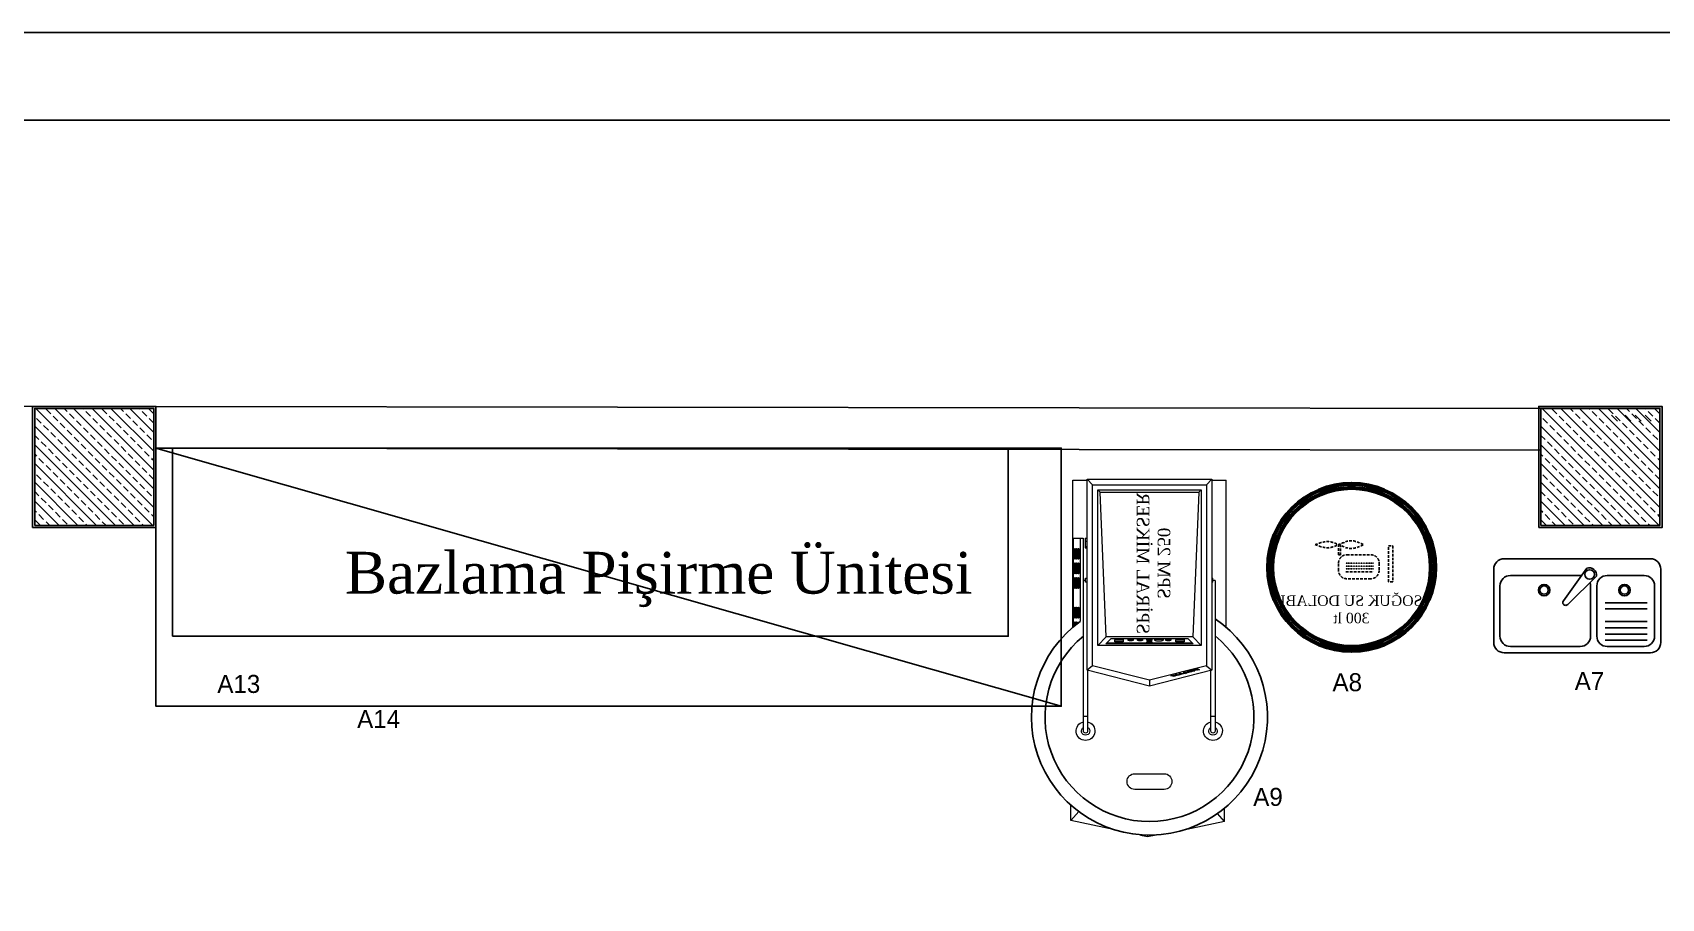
# Model space of a CAD drawing. Header units: millimetres. Extents: x 7703 to 14147, y -5820 to 95.
# Drawn here: x 11382 to 12162, y -3296 to -2882 of the extents above; entities that cross this region are included whole.
import ezdxf
from ezdxf.enums import TextEntityAlignment as Align

# ---------------------------------------------------------------- set-up
doc = ezdxf.new("R2010")
doc.units = ezdxf.units.MM
doc.linetypes.add('DASHED', pattern=[19.05, 12.7, -6.35])
doc.linetypes.add('DASHED2', pattern=[0.375, 0.25, -0.125])
for name, color, linetype, lineweight in [('kolon', 211, 'Continuous', 35), ('Layer5', 33, 'Continuous', 15), ('X-TAŞIYICI', 5, 'Continuous', 60)]:
    doc.layers.add(name, color=color, linetype=linetype, lineweight=lineweight)
for name, color, linetype in [('Kıtc-002 Çizgi', 7, 'Continuous'), ('Layer2', 4, 'Continuous'), ('tezgah', 1, 'Continuous')]:
    doc.layers.add(name, color=color, linetype=linetype)
doc.styles.get("Standard").update_dxf_attribs({"font": 'stylu.ttf', "height": 10})
doc.styles.add('TAKSİM', font='GOTHIC.TTF', dxfattribs={"height": 20})

# ---------------------------------------------------------------- blocks, each defined once
blk = doc.blocks.new('Entity4274')
at = {"layer": 'kolon', "color": 251, "linetype": 'Continuous', "lineweight": -3}
blk.add_lwpolyline([(98.3465, 10.0026), (98.375, 10.0311)], dxfattribs=at)
blk = doc.blocks.new('Entity4275')
at = {"layer": 'kolon', "color": 251, "linetype": 'Continuous', "lineweight": -3}
blk.add_lwpolyline([(98.3465, 10.0514), (98.375, 10.0799)], dxfattribs=at)
blk = doc.blocks.new('Entity4276')
at = {"layer": 'kolon', "color": 251, "linetype": 'Continuous', "lineweight": -3}
blk.add_lwpolyline([(98.3465, 10.1001), (98.375, 10.1286)], dxfattribs=at)
blk = doc.blocks.new('Entity4277')
at = {"layer": 'kolon', "color": 251, "linetype": 'Continuous', "lineweight": -3}
blk.add_lwpolyline([(98.3465, 10.1651), (98.375, 10.1936)], dxfattribs=at)
blk = doc.blocks.new('A$C4CD45FA4')
at = {"layer": 'Layer2', "linetype": 'Continuous', "lineweight": 20}
for p, q in [((68.5, 0), (0, 0)), ((0, -704.9), (0, 0)), ((68.5, 5), (68.5, -909.3)), ((666.5, 5), (68.5, 5)), ((95.3, -21.8), (68.5, 5)), ((639.7, -21.8), (666.5, 5)), ((666.5, -909.3), (666.5, 5)), ((735, 0), (666.5, 0)), ((735, -704.9), (735, 0)), ((95.3, -21.8), (95.3, -888.4)), ((639.7, -21.8), (95.3, -21.8)), ((120.3, -46.8), (120.3, -790.6)), ((131.1, -57.6), (120.3, -46.8)), ((614.7, -46.8), (120.3, -46.8)), ((131.1, -57.6), (160.5, -750.4)), ((603.9, -57.6), (131.1, -57.6)), ((574.5, -750.4), (603.9, -57.6)), ((603.9, -57.6), (614.7, -46.8)), ((614.7, -790.6), (614.7, -46.8)), ((639.7, -888.4), (639.7, -21.8)), ((675.5, -278.3), (666.5, -278.3)), ((675.5, -291.4), (666.5, -291.4)), ((675.5, -278.3), (675.5, -291.4)), ((675.5, -291.4), (675.5, -317.9)), ((684.4, -277.8), (684.4, -700.8)), ((699.1, -277.8), (684.4, -277.8)), ((699.1, -277.8), (699.1, -676.6)), ((731.1, -277.8), (699.1, -277.8)), ((731.1, -701.6), (731.1, -277.8)), ((675.5, -317.9), (666.5, -317.9)), ((675.5, -324.3), (666.5, -324.3)), ((675.5, -317.9), (675.5, -324.3)), ((706.2, -328.7), (706.1, -329.5)), ((706.1, -329.5), (706.1, -330.5)), ((706.1, -330.5), (706.1, -331.4)), ((706.1, -331.4), (706.1, -373.5)), ((706.1, -373.5), (706.1, -374.4)), ((706.1, -374.4), (706.1, -375.4)), ((706.1, -375.4), (706.2, -376.2)), ((706.3, -327.9), (706.2, -328.7)), ((706.2, -376.2), (706.3, -377)), ((706.5, -327.3), (706.3, -327.9)), ((706.3, -377), (706.5, -377.6)), ((706.7, -326.8), (706.5, -327.3)), ((706.5, -377.6), (706.7, -378.1)), ((706.9, -326.5), (706.7, -326.8)), ((706.7, -378.1), (706.9, -378.4)), ((707.1, -326.4), (706.9, -326.5)), ((706.9, -378.4), (707.1, -378.5)), ((708.9, -326.4), (707.1, -326.4)), ((707.1, -378.5), (708.9, -378.5)), ((708.9, -378.5), (708.9, -326.4)), ((714.3, -328.7), (714.2, -329.5)), ((714.2, -329.5), (714.2, -330.5)), ((714.2, -330.5), (714.2, -331.4)), ((714.2, -331.4), (714.2, -373.5)), ((714.2, -373.5), (714.2, -374.4)), ((714.2, -374.4), (714.2, -375.4)), ((714.2, -375.4), (714.3, -376.2)), ((714.5, -327.9), (714.3, -328.7)), ((714.3, -376.2), (714.5, -377)), ((714.6, -327.3), (714.5, -327.9)), ((714.5, -377), (714.6, -377.6)), ((714.8, -326.8), (714.6, -327.3)), ((714.6, -377.6), (714.8, -378.1)), ((715, -326.5), (714.8, -326.8)), ((714.8, -378.1), (715, -378.4)), ((715.2, -326.4), (715, -326.5)), ((715, -378.4), (715.2, -378.5)), ((717, -326.4), (715.2, -326.4)), ((715.2, -378.5), (717, -378.5)), ((717, -378.5), (717, -326.4)), ((722.4, -329.5), (722.3, -330.5)), ((722.3, -330.5), (722.3, -331.4)), ((722.3, -331.4), (722.3, -373.5)), ((722.3, -373.5), (722.3, -374.4)), ((722.3, -374.4), (722.4, -375.4)), ((722.6, -327.9), (722.4, -328.7)), ((722.4, -328.7), (722.4, -329.5)), ((722.4, -375.4), (722.4, -376.2)), ((722.4, -376.2), (722.6, -377)), ((722.7, -327.3), (722.6, -327.9)), ((722.6, -377), (722.7, -377.6)), ((722.9, -326.8), (722.7, -327.3)), ((722.7, -377.6), (722.9, -378.1)), ((723.1, -326.5), (722.9, -326.8)), ((722.9, -378.1), (723.1, -378.4)), ((723.3, -326.4), (723.1, -326.5)), ((723.1, -378.4), (723.3, -378.5)), ((725.1, -326.4), (723.3, -326.4)), ((723.3, -378.5), (725.1, -378.5)), ((725.1, -378.5), (725.1, -326.4)), ((706.2, -398.7), (706.1, -399.5)), ((706.1, -399.5), (706.1, -400.5)), ((706.1, -400.5), (706.1, -401.4)), ((706.1, -401.4), (706.1, -443.5)), ((706.1, -443.5), (706.1, -444.4)), ((706.1, -444.4), (706.1, -445.4)), ((706.1, -445.4), (706.2, -446.2)), ((706.3, -397.9), (706.2, -398.7)), ((706.2, -446.2), (706.3, -447)), ((706.5, -397.3), (706.3, -397.9)), ((706.3, -447), (706.5, -447.6)), ((706.5, -467.3), (706.3, -467.9)), ((706.7, -396.8), (706.5, -397.3)), ((706.5, -447.6), (706.7, -448.1)), ((706.7, -466.8), (706.5, -467.3)), ((706.9, -396.5), (706.7, -396.8)), ((706.7, -448.1), (706.9, -448.4)), ((706.9, -466.5), (706.7, -466.8)), ((707.1, -396.4), (706.9, -396.5)), ((706.9, -448.4), (707.1, -448.5)), ((707.1, -466.4), (706.9, -466.5)), ((708.9, -396.4), (707.1, -396.4)), ((707.1, -448.5), (708.9, -448.5)), ((708.9, -466.4), (707.1, -466.4)), ((708.9, -448.5), (708.9, -396.4)), ((708.9, -518.5), (708.9, -466.4)), ((714.3, -398.7), (714.2, -399.5)), ((714.2, -399.5), (714.2, -400.5)), ((714.2, -400.5), (714.2, -401.4)), ((714.2, -401.4), (714.2, -443.5)), ((714.2, -443.5), (714.2, -444.4)), ((714.2, -444.4), (714.2, -445.4)), ((714.2, -445.4), (714.3, -446.2)), ((714.5, -397.9), (714.3, -398.7)), ((714.3, -446.2), (714.5, -447)), ((714.6, -397.3), (714.5, -397.9)), ((714.5, -447), (714.6, -447.6)), ((714.6, -467.3), (714.5, -467.9)), ((714.8, -396.8), (714.6, -397.3)), ((714.6, -447.6), (714.8, -448.1)), ((714.8, -466.8), (714.6, -467.3)), ((715, -396.5), (714.8, -396.8)), ((714.8, -448.1), (715, -448.4)), ((715, -466.5), (714.8, -466.8)), ((715.2, -396.4), (715, -396.5)), ((715, -448.4), (715.2, -448.5)), ((715.2, -466.4), (715, -466.5)), ((717, -396.4), (715.2, -396.4)), ((715.2, -448.5), (717, -448.5)), ((717, -466.4), (715.2, -466.4)), ((717, -448.5), (717, -396.4)), ((717, -518.5), (717, -466.4)), ((722.4, -399.5), (722.3, -400.5)), ((722.3, -400.5), (722.3, -401.4)), ((722.3, -401.4), (722.3, -443.5)), ((722.3, -443.5), (722.3, -444.4)), ((722.3, -444.4), (722.4, -445.4)), ((722.6, -397.9), (722.4, -398.7)), ((722.4, -398.7), (722.4, -399.5)), ((722.4, -445.4), (722.4, -446.2)), ((722.4, -446.2), (722.6, -447)), ((722.7, -397.3), (722.6, -397.9)), ((722.6, -447), (722.7, -447.6)), ((722.7, -467.3), (722.6, -467.9)), ((722.9, -396.8), (722.7, -397.3)), ((722.7, -447.6), (722.9, -448.1)), ((722.9, -466.8), (722.7, -467.3)), ((723.1, -396.5), (722.9, -396.8)), ((722.9, -448.1), (723.1, -448.4)), ((723.1, -466.5), (722.9, -466.8)), ((723.3, -396.4), (723.1, -396.5)), ((723.1, -448.4), (723.3, -448.5)), ((723.3, -466.4), (723.1, -466.5)), ((725.1, -396.4), (723.3, -396.4)), ((723.3, -448.5), (725.1, -448.5)), ((725.1, -466.4), (723.3, -466.4)), ((725.1, -448.5), (725.1, -396.4)), ((725.1, -518.5), (725.1, -466.4)), ((53.5, -480.8), (53.5, -1130.8)), ((53.5, -480.8), (63.5, -480.8)), ((68.5, -468.8), (63.5, -468.8)), ((63.5, -487.4), (63.5, -468.8)), ((63.5, -487.4), (64.6, -487.5)), ((64.6, -487.5), (66.8, -488.2)), ((66.8, -488.2), (68.3, -489)), ((68.3, -489), (68.5, -489.1)), ((673.5, -468.8), (666.5, -468.8)), ((666.5, -490.4), (667.3, -489.9)), ((667.3, -489.9), (668.7, -488.9)), ((668.7, -488.9), (670.4, -488.1)), ((670.4, -488.1), (672.4, -487.5)), ((672.4, -487.5), (673.5, -487.4)), ((673.5, -487.4), (673.5, -468.8)), ((673.5, -480.8), (683.5, -480.8)), ((683.5, -1130.8), (683.5, -480.8)), ((706.2, -468.7), (706.1, -469.5)), ((706.1, -469.5), (706.1, -470.5)), ((706.1, -470.5), (706.1, -471.4)), ((706.1, -471.4), (706.1, -513.5)), ((706.1, -513.5), (706.1, -514.4)), ((706.1, -514.4), (706.1, -515.4)), ((706.1, -515.4), (706.2, -516.2)), ((706.3, -467.9), (706.2, -468.7)), ((706.2, -516.2), (706.3, -517)), ((706.3, -517), (706.5, -517.6)), ((706.5, -517.6), (706.7, -518.1)), ((706.7, -518.1), (706.9, -518.4)), ((706.9, -518.4), (707.1, -518.5)), ((707.1, -518.5), (708.9, -518.5)), ((714.3, -468.7), (714.2, -469.5)), ((714.2, -469.5), (714.2, -470.5)), ((714.2, -470.5), (714.2, -471.4)), ((714.2, -471.4), (714.2, -513.5)), ((714.2, -513.5), (714.2, -514.4)), ((714.2, -514.4), (714.2, -515.4)), ((714.2, -515.4), (714.3, -516.2)), ((714.5, -467.9), (714.3, -468.7)), ((714.3, -516.2), (714.5, -517)), ((714.5, -517), (714.6, -517.6)), ((714.6, -517.6), (714.8, -518.1)), ((714.8, -518.1), (715, -518.4)), ((715, -518.4), (715.2, -518.5)), ((715.2, -518.5), (717, -518.5)), ((722.4, -469.5), (722.3, -470.5)), ((722.3, -470.5), (722.3, -471.4)), ((722.3, -471.4), (722.3, -513.5)), ((722.3, -513.5), (722.3, -514.4)), ((722.3, -514.4), (722.4, -515.4)), ((722.6, -467.9), (722.4, -468.7)), ((722.4, -468.7), (722.4, -469.5)), ((722.4, -515.4), (722.4, -516.2)), ((722.4, -516.2), (722.6, -517)), ((722.6, -517), (722.7, -517.6)), ((722.7, -517.6), (722.9, -518.1)), ((722.9, -518.1), (723.1, -518.4)), ((723.1, -518.4), (723.3, -518.5)), ((723.3, -518.5), (725.1, -518.5)), ((706.2, -610.4), (706.1, -611.2)), ((706.1, -611.2), (706.1, -612.2)), ((706.1, -612.2), (706.1, -613.1)), ((706.1, -613.1), (706.1, -655.2)), ((706.3, -609.6), (706.2, -610.4)), ((706.5, -609), (706.3, -609.6)), ((706.7, -608.5), (706.5, -609)), ((706.9, -608.2), (706.7, -608.5)), ((707.1, -608.1), (706.9, -608.2)), ((708.9, -608.1), (707.1, -608.1)), ((708.9, -660.2), (708.9, -608.1)), ((714.3, -610.4), (714.2, -611.2)), ((714.2, -611.2), (714.2, -612.2)), ((714.2, -612.2), (714.2, -613.1)), ((714.2, -613.1), (714.2, -655.2)), ((714.5, -609.6), (714.3, -610.4)), ((714.6, -609), (714.5, -609.6)), ((714.8, -608.5), (714.6, -609)), ((715, -608.2), (714.8, -608.5)), ((715.2, -608.1), (715, -608.2)), ((717, -608.1), (715.2, -608.1)), ((717, -660.2), (717, -608.1)), ((722.4, -611.2), (722.3, -612.2)), ((722.3, -612.2), (722.3, -613.1)), ((722.3, -613.1), (722.3, -655.2)), ((722.6, -609.6), (722.4, -610.4)), ((722.4, -610.4), (722.4, -611.2)), ((722.7, -609), (722.6, -609.6)), ((722.9, -608.5), (722.7, -609)), ((723.1, -608.2), (722.9, -608.5)), ((723.3, -608.1), (723.1, -608.2)), ((725.1, -608.1), (723.3, -608.1)), ((725.1, -660.2), (725.1, -608.1)), ((706.1, -655.2), (706.1, -656.1)), ((706.1, -656.1), (706.1, -657.1)), ((706.1, -657.1), (706.2, -657.9)), ((706.2, -657.9), (706.3, -658.7)), ((706.3, -658.7), (706.5, -659.3)), ((706.5, -659.3), (706.7, -659.8)), ((706.7, -659.8), (706.9, -660.1)), ((706.9, -660.1), (707.1, -660.2)), ((707.1, -660.2), (708.9, -660.2)), ((714.2, -682.2), (714.1, -687.9)), ((714.2, -655.2), (714.2, -656.1)), ((714.2, -656.1), (714.2, -657.1)), ((714.2, -657.1), (714.3, -657.9)), ((714.3, -680.4), (714.2, -681.2)), ((714.2, -681.2), (714.2, -682.2)), ((714.2, -683.1), (714.2, -687.9)), ((714.3, -657.9), (714.5, -658.7)), ((714.5, -679.6), (714.3, -680.4)), ((714.5, -658.7), (714.6, -659.3)), ((714.6, -679), (714.5, -679.6)), ((714.6, -659.3), (714.8, -659.8)), ((714.8, -678.5), (714.6, -679)), ((714.8, -659.8), (715, -660.1)), ((715, -678.2), (714.8, -678.5)), ((715, -660.1), (715.2, -660.2)), ((715.2, -678.1), (715, -678.2)), ((715.2, -660.2), (717, -660.2)), ((717, -678.1), (715.2, -678.1)), ((717, -690.2), (717, -678.1)), ((722.3, -655.2), (722.3, -656.1)), ((722.3, -656.1), (722.4, -657.1)), ((722.4, -681.2), (722.3, -682.2)), ((722.3, -682.2), (722.3, -683.1)), ((722.3, -683.1), (722.3, -694.4)), ((722.4, -657.1), (722.4, -657.9)), ((722.4, -657.9), (722.6, -658.7)), ((722.6, -679.6), (722.4, -680.4)), ((722.4, -680.4), (722.4, -681.2)), ((722.6, -658.7), (722.7, -659.3)), ((722.7, -679), (722.6, -679.6)), ((722.7, -659.3), (722.9, -659.8)), ((722.9, -678.5), (722.7, -679)), ((722.9, -659.8), (723.1, -660.1)), ((723.1, -678.2), (722.9, -678.5)), ((723.1, -660.1), (723.3, -660.2)), ((723.3, -678.1), (723.1, -678.2)), ((723.3, -660.2), (725.1, -660.2)), ((725.1, -678.1), (723.3, -678.1)), ((725.1, -696.7), (725.1, -678.1)), ((160.5, -750.4), (120.3, -790.6)), ((183.7, -758.1), (159.1, -782.8)), ((160.5, -750.4), (574.5, -750.4)), ((551.3, -758.1), (183.7, -758.1)), ((241.6, -761.1), (201.6, -761.1)), ((201.6, -761.1), (201.6, -764)), ((241.6, -764), (201.6, -764)), ((201.6, -764), (201.6, -774.3)), ((201.6, -774.3), (241.6, -774.3)), ((241.6, -761.1), (241.6, -764)), ((241.6, -774.3), (241.6, -764)), ((265.7, -762.2), (265.5, -762.7)), ((265.5, -762.7), (265.5, -765.6)), ((265.7, -765.1), (265.5, -765.6)), ((265.5, -765.6), (265.7, -766.2)), ((266.2, -761.7), (265.7, -762.2)), ((266.2, -764.6), (265.7, -765.1)), ((265.7, -766.2), (266.2, -766.7)), ((267.1, -761.2), (266.2, -761.7)), ((267.1, -764.1), (266.2, -764.6)), ((266.2, -766.7), (267.1, -767.2)), ((268.3, -760.7), (267.1, -761.2)), ((268.3, -763.6), (267.1, -764.1)), ((267.1, -767.2), (268.3, -767.6)), ((269.8, -760.4), (268.3, -760.7)), ((269.8, -763.3), (268.3, -763.6)), ((268.3, -767.6), (269.8, -768)), ((271.5, -760), (269.8, -760.4)), ((271.5, -762.9), (269.8, -763.3)), ((269.8, -768), (271.5, -768.3)), ((273.4, -759.8), (271.5, -760)), ((273.4, -762.7), (271.5, -762.9)), ((271.5, -768.3), (273.4, -768.6)), ((275.4, -759.7), (273.4, -759.8)), ((275.4, -762.6), (273.4, -762.7)), ((273.4, -768.6), (275.4, -768.7)), ((277.5, -759.6), (275.4, -759.7)), ((277.5, -762.5), (275.4, -762.6)), ((275.4, -768.7), (277.5, -768.7)), ((279.6, -759.7), (277.5, -759.6)), ((279.6, -762.6), (277.5, -762.5)), ((277.5, -768.7), (279.6, -768.7)), ((281.6, -759.8), (279.6, -759.7)), ((281.6, -762.7), (279.6, -762.6)), ((279.6, -768.7), (281.6, -768.6)), ((283.5, -760), (281.6, -759.8)), ((283.5, -762.9), (281.6, -762.7)), ((281.6, -768.6), (283.5, -768.3)), ((285.2, -760.4), (283.5, -760)), ((285.2, -763.3), (283.5, -762.9)), ((283.5, -768.3), (285.2, -768)), ((286.7, -760.7), (285.2, -760.4)), ((286.7, -763.6), (285.2, -763.3)), ((285.2, -768), (286.7, -767.6)), ((287.9, -761.2), (286.7, -760.7)), ((287.9, -764.1), (286.7, -763.6)), ((286.7, -767.6), (287.9, -767.2)), ((288.8, -761.7), (287.9, -761.2)), ((288.8, -764.6), (287.9, -764.1)), ((287.9, -767.2), (288.8, -766.7)), ((289.3, -762.2), (288.8, -761.7)), ((289.3, -765.1), (288.8, -764.6)), ((288.8, -766.7), (289.3, -766.2)), ((289.5, -762.7), (289.3, -762.2)), ((289.5, -765.6), (289.3, -765.1)), ((289.3, -766.2), (289.5, -765.6)), ((289.5, -765.6), (289.5, -762.7)), ((302.8, -761.9), (302.5, -762.6)), ((302.5, -762.6), (302.5, -762.7)), ((302.5, -762.7), (302.5, -765.6)), ((302.8, -764.8), (302.5, -765.5)), ((302.5, -765.5), (302.6, -766.2)), ((302.6, -766.2), (303, -766.8)), ((303.4, -761.2), (302.8, -761.9)), ((303.4, -764.1), (302.8, -764.8)), ((303, -766.8), (303.8, -767.5)), ((304.4, -760.6), (303.4, -761.2)), ((304.4, -763.5), (303.4, -764.1)), ((303.8, -767.5), (305, -768.1)), ((305.6, -760), (304.4, -760.6)), ((305.6, -762.9), (304.4, -763.5)), ((305, -768.1), (306.4, -768.7)), ((307.2, -759.4), (305.6, -760)), ((307.2, -762.3), (305.6, -762.9)), ((306.4, -768.7), (308.1, -769.2)), ((309.1, -758.9), (307.2, -759.4)), ((309.1, -761.8), (307.2, -762.3)), ((308.1, -769.2), (310.1, -769.7)), ((311.2, -758.5), (309.1, -758.9)), ((311.2, -761.4), (309.1, -761.8)), ((310.1, -769.7), (312.3, -770.1)), ((313.3, -758.1), (311.2, -758.5)), ((313.5, -761), (311.2, -761.4)), ((312.3, -770.1), (314.7, -770.4)), ((315.9, -760.7), (313.5, -761)), ((314.7, -770.4), (317.2, -770.6)), ((318.5, -760.6), (315.9, -760.7)), ((317.2, -770.6), (319.8, -770.8)), ((321.2, -760.5), (318.5, -760.6)), ((319.8, -770.8), (322.5, -770.8)), ((323.8, -760.5), (321.2, -760.5)), ((322.5, -770.8), (325.2, -770.8)), ((326.5, -760.6), (323.8, -760.5)), ((325.2, -770.8), (327.8, -770.6)), ((329.1, -760.7), (326.5, -760.6)), ((327.8, -770.6), (330.3, -770.4)), ((331.5, -761), (329.1, -760.7)), ((330.3, -770.4), (332.7, -770.1)), ((333.8, -761.4), (331.5, -761)), ((333.8, -758.5), (331.7, -758.1)), ((332.7, -770.1), (334.9, -769.7)), ((335.9, -758.9), (333.8, -758.5)), ((335.9, -761.8), (333.8, -761.4)), ((334.9, -769.7), (336.9, -769.2)), ((337.8, -759.4), (335.9, -758.9)), ((337.8, -762.3), (335.9, -761.8)), ((336.9, -769.2), (338.6, -768.7)), ((339.4, -760), (337.8, -759.4)), ((339.4, -762.9), (337.8, -762.3)), ((338.6, -768.7), (340, -768.1)), ((340.6, -760.6), (339.4, -760)), ((340.6, -763.5), (339.4, -762.9)), ((340, -768.1), (341.2, -767.5)), ((341.6, -761.2), (340.6, -760.6)), ((341.6, -764.1), (340.6, -763.5)), ((341.2, -767.5), (342, -766.8)), ((342.2, -761.9), (341.6, -761.2)), ((342.2, -764.8), (341.6, -764.1)), ((342, -766.8), (342.4, -766.2)), ((342.5, -762.6), (342.2, -761.9)), ((342.5, -765.5), (342.2, -764.8)), ((342.4, -766.2), (342.5, -765.5)), ((342.5, -762.7), (342.5, -762.6)), ((342.5, -765.6), (342.5, -762.7)), ((355.7, -762.2), (355.5, -762.7)), ((355.5, -762.7), (355.5, -765.6)), ((355.7, -765.1), (355.5, -765.6)), ((355.5, -765.6), (355.7, -766.2)), ((355.7, -773.5), (355.5, -774)), ((355.5, -774), (355.5, -776.9)), ((355.7, -776.4), (355.5, -776.9)), ((355.5, -776.9), (355.7, -777.5)), ((356.2, -761.7), (355.7, -762.2)), ((356.2, -764.6), (355.7, -765.1)), ((355.7, -766.2), (356.2, -766.7)), ((356.2, -773), (355.7, -773.5)), ((356.2, -775.9), (355.7, -776.4)), ((355.7, -777.5), (356.2, -778)), ((357.1, -761.2), (356.2, -761.7)), ((357.1, -764.1), (356.2, -764.6)), ((356.2, -766.7), (357.1, -767.2)), ((357.1, -772.5), (356.2, -773)), ((357.1, -775.4), (356.2, -775.9)), ((356.2, -778), (357.1, -778.5)), ((358.3, -760.7), (357.1, -761.2)), ((358.3, -763.6), (357.1, -764.1)), ((357.1, -767.2), (358.3, -767.6)), ((358.3, -772.1), (357.1, -772.5)), ((358.3, -774.9), (357.1, -775.4)), ((357.1, -778.5), (358.3, -778.9)), ((359.8, -760.4), (358.3, -760.7)), ((359.8, -763.3), (358.3, -763.6)), ((358.3, -767.6), (359.8, -768)), ((359.8, -771.7), (358.3, -772.1)), ((359.8, -774.6), (358.3, -774.9)), ((358.3, -778.9), (359.8, -779.3)), ((361.5, -760), (359.8, -760.4)), ((361.5, -762.9), (359.8, -763.3)), ((359.8, -768), (361.5, -768.3)), ((361.5, -771.4), (359.8, -771.7)), ((361.5, -774.3), (359.8, -774.6)), ((359.8, -779.3), (361.5, -779.6)), ((363.4, -759.8), (361.5, -760)), ((363.4, -762.7), (361.5, -762.9)), ((361.5, -768.3), (363.4, -768.6)), ((363.4, -771.1), (361.5, -771.4)), ((363.4, -774), (361.5, -774.3)), ((361.5, -779.6), (363.4, -779.9)), ((365.4, -759.7), (363.4, -759.8)), ((365.4, -762.6), (363.4, -762.7)), ((363.4, -768.6), (365.4, -768.7)), ((365.4, -771), (363.4, -771.1)), ((365.4, -773.9), (363.4, -774)), ((367.5, -759.6), (365.4, -759.7)), ((367.5, -762.5), (365.4, -762.6)), ((365.4, -768.7), (367.5, -768.7)), ((367.5, -770.9), (365.4, -771)), ((367.5, -773.8), (365.4, -773.9)), ((369.6, -759.7), (367.5, -759.6)), ((369.6, -762.6), (367.5, -762.5)), ((367.5, -768.7), (369.6, -768.7)), ((369.6, -771), (367.5, -770.9)), ((369.6, -773.9), (367.5, -773.8)), ((371.6, -759.8), (369.6, -759.7)), ((371.6, -762.7), (369.6, -762.6)), ((369.6, -768.7), (371.6, -768.6)), ((371.6, -771.1), (369.6, -771)), ((371.6, -774), (369.6, -773.9)), ((373.5, -760), (371.6, -759.8)), ((373.5, -762.9), (371.6, -762.7)), ((371.6, -768.6), (373.5, -768.3)), ((373.5, -771.4), (371.6, -771.1)), ((373.5, -774.3), (371.6, -774)), ((371.6, -779.9), (373.5, -779.6)), ((375.2, -760.4), (373.5, -760)), ((375.2, -763.3), (373.5, -762.9)), ((373.5, -768.3), (375.2, -768)), ((375.2, -771.7), (373.5, -771.4)), ((375.2, -774.6), (373.5, -774.3)), ((373.5, -779.6), (375.2, -779.3)), ((376.7, -760.7), (375.2, -760.4)), ((376.7, -763.6), (375.2, -763.3)), ((375.2, -768), (376.7, -767.6)), ((376.7, -772.1), (375.2, -771.7)), ((376.7, -774.9), (375.2, -774.6)), ((375.2, -779.3), (376.7, -778.9)), ((377.9, -761.2), (376.7, -760.7)), ((377.9, -764.1), (376.7, -763.6)), ((376.7, -767.6), (377.9, -767.2)), ((377.9, -772.5), (376.7, -772.1)), ((377.9, -775.4), (376.7, -774.9)), ((376.7, -778.9), (377.9, -778.5)), ((378.8, -761.7), (377.9, -761.2)), ((378.8, -764.6), (377.9, -764.1)), ((377.9, -767.2), (378.8, -766.7)), ((378.8, -773), (377.9, -772.5)), ((378.8, -775.9), (377.9, -775.4)), ((377.9, -778.5), (378.8, -778)), ((379.3, -762.2), (378.8, -761.7)), ((379.3, -765.1), (378.8, -764.6)), ((378.8, -766.7), (379.3, -766.2)), ((379.3, -773.5), (378.8, -773)), ((379.3, -776.4), (378.8, -775.9)), ((378.8, -778), (379.3, -777.5)), ((379.5, -762.7), (379.3, -762.2)), ((379.5, -765.6), (379.3, -765.1)), ((379.3, -766.2), (379.5, -765.6)), ((379.5, -774), (379.3, -773.5)), ((379.5, -776.9), (379.3, -776.4)), ((379.3, -777.5), (379.5, -776.9)), ((379.5, -765.6), (379.5, -762.7)), ((379.5, -776.9), (379.5, -774)), ((400.7, -762.2), (400.5, -762.7)), ((400.5, -762.7), (400.5, -765.6)), ((400.7, -765.1), (400.5, -765.6)), ((400.5, -765.6), (400.7, -766.2)), ((401.2, -761.7), (400.7, -762.2)), ((401.2, -764.6), (400.7, -765.1)), ((400.7, -766.2), (401.2, -766.7)), ((402.1, -761.2), (401.2, -761.7)), ((402.1, -764.1), (401.2, -764.6)), ((401.2, -766.7), (402.1, -767.2)), ((403.3, -760.7), (402.1, -761.2)), ((403.3, -763.6), (402.1, -764.1)), ((402.1, -767.2), (403.3, -767.6)), ((404.8, -760.4), (403.3, -760.7)), ((404.8, -763.3), (403.3, -763.6)), ((403.3, -767.6), (404.8, -768)), ((406.5, -760), (404.8, -760.4)), ((406.5, -762.9), (404.8, -763.3)), ((404.8, -768), (406.5, -768.3)), ((408.4, -759.8), (406.5, -760)), ((408.4, -762.7), (406.5, -762.9)), ((406.5, -768.3), (408.4, -768.6)), ((410.4, -759.7), (408.4, -759.8)), ((410.4, -762.6), (408.4, -762.7)), ((408.4, -768.6), (410.4, -768.7)), ((412.5, -759.6), (410.4, -759.7)), ((412.5, -762.5), (410.4, -762.6)), ((410.4, -768.7), (412.5, -768.7)), ((414.6, -759.7), (412.5, -759.6)), ((414.6, -762.6), (412.5, -762.5)), ((412.5, -768.7), (414.6, -768.7)), ((416.6, -759.8), (414.6, -759.7)), ((416.6, -762.7), (414.6, -762.6)), ((414.6, -768.7), (416.6, -768.6)), ((418.5, -760), (416.6, -759.8)), ((418.5, -762.9), (416.6, -762.7)), ((416.6, -768.6), (418.5, -768.3)), ((420.2, -760.4), (418.5, -760)), ((420.2, -763.3), (418.5, -762.9)), ((418.5, -768.3), (420.2, -768)), ((421.7, -760.7), (420.2, -760.4)), ((421.7, -763.6), (420.2, -763.3)), ((420.2, -768), (421.7, -767.6)), ((422.9, -761.2), (421.7, -760.7)), ((422.9, -764.1), (421.7, -763.6)), ((421.7, -767.6), (422.9, -767.2)), ((423.8, -761.7), (422.9, -761.2)), ((423.8, -764.6), (422.9, -764.1)), ((422.9, -767.2), (423.8, -766.7)), ((424.3, -762.2), (423.8, -761.7)), ((424.3, -765.1), (423.8, -764.6)), ((423.8, -766.7), (424.3, -766.2)), ((424.5, -762.7), (424.3, -762.2)), ((424.5, -765.6), (424.3, -765.1)), ((424.3, -766.2), (424.5, -765.6)), ((424.5, -765.6), (424.5, -762.7)), ((445.7, -762.2), (445.5, -762.7)), ((445.5, -762.7), (445.5, -765.6)), ((445.7, -765.1), (445.5, -765.6)), ((445.5, -765.6), (445.7, -766.2)), ((446.2, -761.7), (445.7, -762.2)), ((446.2, -764.6), (445.7, -765.1)), ((445.7, -766.2), (446.2, -766.7)), ((447.1, -761.2), (446.2, -761.7)), ((447.1, -764.1), (446.2, -764.6)), ((446.2, -766.7), (447.1, -767.2)), ((448.3, -760.7), (447.1, -761.2)), ((448.3, -763.6), (447.1, -764.1)), ((447.1, -767.2), (448.3, -767.6)), ((449.8, -760.4), (448.3, -760.7)), ((449.8, -763.3), (448.3, -763.6)), ((448.3, -767.6), (449.8, -768)), ((451.5, -760), (449.8, -760.4)), ((451.5, -762.9), (449.8, -763.3)), ((449.8, -768), (451.5, -768.3)), ((453.4, -759.8), (451.5, -760)), ((453.4, -762.7), (451.5, -762.9)), ((451.5, -768.3), (453.4, -768.6)), ((455.4, -759.7), (453.4, -759.8)), ((455.4, -762.6), (453.4, -762.7)), ((453.4, -768.6), (455.4, -768.7)), ((457.5, -759.6), (455.4, -759.7)), ((457.5, -762.5), (455.4, -762.6)), ((455.4, -768.7), (457.5, -768.7)), ((459.6, -759.7), (457.5, -759.6)), ((459.6, -762.6), (457.5, -762.5)), ((457.5, -768.7), (459.6, -768.7)), ((461.6, -759.8), (459.6, -759.7)), ((461.6, -762.7), (459.6, -762.6)), ((459.6, -768.7), (461.6, -768.6)), ((463.5, -760), (461.6, -759.8)), ((463.5, -762.9), (461.6, -762.7)), ((461.6, -768.6), (463.5, -768.3)), ((465.2, -760.4), (463.5, -760)), ((465.2, -763.3), (463.5, -762.9)), ((463.5, -768.3), (465.2, -768)), ((466.7, -760.7), (465.2, -760.4)), ((466.7, -763.6), (465.2, -763.3)), ((465.2, -768), (466.7, -767.6)), ((467.9, -761.2), (466.7, -760.7)), ((467.9, -764.1), (466.7, -763.6)), ((466.7, -767.6), (467.9, -767.2)), ((468.8, -761.7), (467.9, -761.2)), ((468.8, -764.6), (467.9, -764.1)), ((467.9, -767.2), (468.8, -766.7)), ((469.3, -762.2), (468.8, -761.7)), ((469.3, -765.1), (468.8, -764.6)), ((468.8, -766.7), (469.3, -766.2)), ((469.5, -762.7), (469.3, -762.2)), ((469.5, -765.6), (469.3, -765.1)), ((469.3, -766.2), (469.5, -765.6)), ((469.5, -765.6), (469.5, -762.7)), ((533.4, -761.1), (493.4, -761.1)), ((493.4, -761.1), (493.4, -764)), ((493.4, -764), (493.4, -774.3)), ((533.4, -764), (493.4, -764)), ((493.4, -774.3), (533.4, -774.3)), ((533.4, -761.1), (533.4, -764)), ((533.4, -774.3), (533.4, -764)), ((576, -782.8), (551.3, -758.1)), ((574.5, -750.4), (614.7, -790.6)), ((120.3, -790.6), (614.7, -790.6)), ((159.1, -782.8), (576, -782.8)), ((162, -779.9), (363.9, -779.9)), ((363.4, -779.9), (365.4, -780)), ((365.4, -780), (367.5, -780.1)), ((367.5, -780.1), (369.6, -780)), ((369.6, -780), (371.6, -779.9)), ((371.1, -779.9), (573.1, -779.9)), ((95.3, -888.4), (68.5, -909.3)), ((68.5, -909.3), (367.5, -985.2)), ((73.5, -1130.8), (73.5, -910.6)), ((95.3, -888.4), (367.5, -957.5)), ((138.3, -903.4), (127.7, -907.8)), ((127.7, -907.8), (135.7, -909.9)), ((135.1, -904.7), (136.9, -905.2)), ((136.9, -905.2), (135.7, -909.9)), ((135.7, -909.9), (140, -908.1)), ((136.9, -905.2), (140.1, -903.9)), ((158, -908.4), (138.3, -903.4)), ((141, -904.1), (140, -908.1)), ((140, -908.1), (150, -910.6)), ((142.8, -904.6), (142.2, -907.2)), ((142.2, -907.2), (144, -906.4)), ((152.2, -909.7), (142.2, -907.2)), ((144.4, -905), (144, -906.4)), ((144, -906.4), (155.7, -909.4)), ((150.4, -909.3), (150, -910.6)), ((150, -910.6), (152.2, -909.7)), ((162.6, -909.6), (152.1, -914)), ((152.1, -914), (160, -916.1)), ((156.1, -907.9), (155.7, -909.4)), ((155.7, -909.4), (158, -908.4)), ((159.4, -910.9), (161.2, -911.4)), ((161.2, -911.4), (160, -916.1)), ((160, -916.1), (170.6, -911.6)), ((161.2, -911.4), (164.4, -910.1)), ((170.6, -911.6), (162.6, -909.6)), ((166.9, -908.2), (164.7, -909.1)), ((164.7, -909.1), (170.2, -910.5)), ((176.2, -913.1), (165.6, -917.5)), ((165.6, -917.5), (172.2, -919.2)), ((172.4, -909.6), (166.9, -908.2)), ((170.6, -909.1), (170.2, -910.5)), ((170.2, -910.5), (172.4, -909.6)), ((173.4, -914.5), (172.2, -919.2)), ((172.2, -919.2), (180.2, -915.8)), ((173, -914.4), (173.4, -914.5)), ((173.4, -914.5), (176.5, -913.2)), ((186.7, -915.7), (176.2, -913.1)), ((180.2, -915.8), (177.2, -920.4)), ((177.2, -920.4), (183.1, -921.9)), ((180, -916.2), (184.3, -917.3)), ((180.6, -914.2), (180.2, -915.8)), ((184.3, -917.3), (183.1, -921.9)), ((183.1, -921.9), (196.2, -919.9)), ((185.3, -915.4), (184.3, -919.5)), ((184.3, -919.5), (186.7, -915.7)), ((184.3, -917.3), (184.9, -917.2)), ((194.8, -917.8), (184.3, -919.5)), ((196.2, -919.9), (188.1, -923.2)), ((188.1, -923.2), (194.7, -924.9)), ((195.8, -920.2), (194.7, -924.9)), ((194.7, -924.9), (205.2, -920.5)), ((205.2, -920.5), (194.8, -917.8)), ((195.5, -920.1), (195.8, -920.2)), ((195.8, -920.2), (199, -918.9)), ((196.6, -918.3), (196.2, -919.9)), ((217.4, -923.6), (197.1, -925.5)), ((197.1, -925.5), (205.3, -927.6)), ((206, -924.7), (205.3, -927.6)), ((205.3, -927.6), (208.3, -927.2)), ((209, -924.4), (208.3, -927.2)), ((208.3, -927.2), (211.4, -928)), ((212.4, -924.1), (211.4, -928)), ((211.4, -928), (213.8, -927)), ((213, -924), (212.3, -926.7)), ((212.3, -926.7), (218.9, -925.8)), ((213.8, -927), (212.3, -926.7)), ((216.5, -927.7), (214.2, -928.7)), ((214.2, -928.7), (217.3, -929.5)), ((218, -928.1), (216.5, -927.7)), ((217.3, -929.5), (216.9, -930.6)), ((216.9, -930.6), (225.2, -932.7)), ((217.7, -928.1), (217.3, -929.5)), ((226.1, -925.8), (217.4, -923.6)), ((218.9, -925.8), (218, -928.1)), ((218.8, -926.1), (225.8, -927.8)), ((219.4, -924.1), (218.9, -925.8)), ((225.2, -932.7), (226.1, -925.8)), ((238.3, -928.9), (227.8, -933.3)), ((227.8, -933.3), (235.7, -935.4)), ((235.2, -930.2), (236.9, -930.7)), ((236.9, -930.7), (235.7, -935.4)), ((235.7, -935.4), (238.3, -934.3)), ((236.9, -930.7), (239.5, -929.6)), ((246.3, -930.9), (238.3, -928.9)), ((239.5, -929.6), (238.3, -934.3)), ((238.3, -934.3), (244.2, -934.6)), ((239.5, -929.6), (241.4, -929.7)), ((243, -930.1), (242.3, -932.6)), ((242.3, -932.6), (246.3, -930.9)), ((254.7, -933.1), (242.3, -932.6)), ((244.7, -932.7), (244.2, -934.6)), ((244.2, -934.6), (245.3, -937.8)), ((246.5, -933.1), (245.3, -937.8)), ((246.4, -932.8), (246.5, -933.1)), ((246.5, -933.1), (252, -934.5)), ((252.4, -933), (251.9, -935.1)), ((255.1, -940.3), (251.9, -935.1)), ((251.9, -935.1), (265.3, -935.8)), ((265.3, -935.8), (254.7, -933.1)), ((367.5, -957.5), (639.7, -888.4)), ((367.5, -985.2), (666.5, -909.3)), ((639.7, -888.4), (666.5, -909.3)), ((663.5, -910.1), (663.5, -1130.8)), ((245.3, -937.8), (255.1, -940.3)), ((367.5, -957.5), (367.5, -985.2)), ((53.5, -1130.8), (53.5, -1200.8)), ((53.5, -1130.8), (63.5, -1130.8)), ((63.5, -1130.8), (73.5, -1130.8)), ((73.5, -1200.8), (73.5, -1130.8)), ((663.5, -1130.8), (663.5, -1200.8)), ((663.5, -1130.8), (673.5, -1130.8)), ((673.5, -1130.8), (683.5, -1130.8)), ((683.5, -1200.8), (683.5, -1130.8)), ((437.5, -1404.9), (297.5, -1404.9)), ((297.5, -1479.9), (437.5, -1479.9)), ((744.3, -1628.9), (744.3, -1555.1)), ((8, -1634), (8, -1569.9)), ((8, -1634), (42.2, -1596)), ((8, -1634), (218.6, -1679.1)), ((533.8, -1674.1), (744.3, -1628.9)), ((706, -1586.4), (744.3, -1628.9)), ((342.8, -1700.4), (376.8, -1707.7)), ((376.8, -1707.7), (410.9, -1700.4)), ((376.8, -1701.7), (376.8, -1707.7))]:
    blk.add_line(p, q, dxfattribs=at)
at = {"layer": 'Layer2'}
for radius, start, end in [(565, 123.76187, 54.06141), (500, 128.90191, 50.8015)]:
    blk.add_arc((367.5, -1134.1), radius, start, end, dxfattribs=at)
at = {"layer": 'Layer2', "linetype": 'Continuous', "lineweight": 20}
for centre, radius, start, end in [((63.5, -1200.8), 45, 102.83959, 270), ((63.5, -1200.8), 45, 270, 77.16041), ((673.5, -1200.8), 45, 102.83959, 270), ((673.5, -1200.8), 45, 270, 77.16041), ((63.5, -1200.8), 20, 120, 270), ((63.5, -1200.8), 10, 180, 270), ((63.5, -1200.8), 20, 270, 60), ((63.5, -1200.8), 10, 270, 0), ((673.5, -1200.8), 20, 120, 270), ((673.5, -1200.8), 10, 180, 270), ((673.5, -1200.8), 20, 270, 60), ((673.5, -1200.8), 10, 270, 0), ((297.5, -1442.4), 37.5, 90, 270), ((437.5, -1442.4), 37.5, 270, 90)]:
    blk.add_arc(centre, radius, start, end, dxfattribs=at)
at = {"layer": 'Layer5', "insert": (268, -397.6), "char_height": 60, "width": 1040.929, "attachment_point": 2, "rotation": 90}
blk.add_mtext('{\\fTimes New Roman|b0|i0|c162|p18;SPM 250\\PSPİRAL MİKSER}', dxfattribs=at)
blk = doc.blocks.new('A$C5E9D489C')
at = {"layer": 'Layer2'}
for p, q in [((-1427.9, 549.1), (-1427.9, 199.1)), ((-677.9, 599.1), (-1377.9, 599.1)), ((-1073.7, 554.3), (-962.3, 398.5)), ((-627.9, 199.1), (-627.9, 549.1)), ((-1397.9, 469.1), (-1397.9, 229.1)), ((-1347.9, 519.1), (-1171.6, 519.1)), ((-1121.6, 469.1), (-1121.6, 229.1)), ((-1119.3, 515.3), (-982.7, 381)), ((-1091.6, 469.1), (-1091.6, 229.1)), ((-707.9, 519.1), (-1048.6, 519.1)), ((-657.9, 229.1), (-657.9, 469.1)), ((-1161.8, 389), (-1362.1, 389)), ((-1161.8, 359), (-1362.1, 359)), ((-1161.8, 299), (-1362.1, 299)), ((-1161.8, 269), (-1362.1, 269)), ((-1161.8, 239), (-1362.1, 239)), ((-1161.8, 209), (-1362.1, 209)), ((-1347.9, 179.1), (-1171.6, 179.1)), ((-1041.6, 179.1), (-707.9, 179.1)), ((-1377.9, 149.1), (-677.9, 149.1))]:
    blk.add_line(p, q, dxfattribs=at)
for centre, radius in [((-1087.4, 524.1), 22.7), ((-1253.9, 449), 27.5), ((-1253.9, 449), 20), ((-869.2, 449), 27.5), ((-869.2, 449), 20)]:
    blk.add_circle(centre, radius, dxfattribs=at)
for centre, radius, start, end in [((-1377.9, 549.1), 50, 90, 180), ((-1085.3, 521.6), 34.6, 70.52706, 190.52706), ((-677.9, 549.1), 50, 0, 90), ((-1347.9, 469.1), 50, 90, 180), ((-1171.6, 469.1), 50, 0, 90), ((-1041.6, 469.1), 50, 161.10956, 180), ((-1041.6, 469.1), 50, 90, 97.6978), ((-707.9, 469.1), 50, 0, 90), ((-972.4, 389.6), 13.5, 219.73777, 41.31634), ((-1377.9, 199.1), 50, 180, 270), ((-1347.9, 229.1), 50, 180, 270), ((-1171.6, 229.1), 50, 270, 0), ((-1041.6, 229.1), 50, 180, 270), ((-707.9, 229.1), 50, 270, 0), ((-677.9, 199.1), 50, 270, 0)]:
    blk.add_arc(centre, radius, start, end, dxfattribs=at)
blk = doc.blocks.new('300 LT SOĞUK SU')
at = {"layer": 'tezgah', "color": 4, "linetype": 'DASHED2'}
for p, q in [((14299.5, 2039.1), (14165.8, 2039.1)), ((14299.5, 2025.3), (14165.8, 2025.3)), ((14299.5, 2011.6), (14165.8, 2011.6))]:
    blk.add_line(p, q, dxfattribs=at)
at = {"layer": 'tezgah', "color": 4, "linetype": 'DASHED'}
blk.add_line((14299.5, 1997.8), (14165.8, 1997.8), dxfattribs=at)
for points in [[(14095, 2122.3), (14074.3, 2122.3), (14074.3, 1950.3), (14095, 1950.3)], [(14334.1, 2127.5), (14324.9, 2127.5), (14324.9, 2078.9), (14334.1, 2078.9)]]:
    blk.add_lwpolyline(points, close=True, dxfattribs=at)
blk.add_lwpolyline([(14294.1, 2078.9), (14179.5, 2078.9, 0.414214), (14139.5, 2038.9), (14139.5, 2004.3, 0.414214), (14179.5, 1964.3), (14294.1, 1964.3, 0.414214), (14334.1, 2004.3), (14334.1, 2038.9, 0.414214)], format="xyb", close=True, dxfattribs=at)
for points in [[(14446, 2127.5), (14389.2, 2112.8), (14332.4, 2127.5), (14275.7, 2146.4), (14214.7, 2127.5)], [(14446, 2127.5), (14389.2, 2142.2), (14332.4, 2127.5), (14275.7, 2108.6), (14214.7, 2127.5)]]:
    blk.add_spline(points, degree=3, dxfattribs=at)
at = {"layer": 'X-TAŞIYICI', "color": 4}
for radius in [400, 380]:
    blk.add_circle((14271.5, 2018.7), radius, dxfattribs=at)
at = {"layer": 'Layer5', "insert": (14272.6, 1884.5), "char_height": 50, "width": 2922.062, "attachment_point": 2}
blk.add_mtext('{\\fTimes New Roman|b0|i0|c162|p18;SOĞUK SU DOLABI\\P300 lt}', dxfattribs=at)

msp = doc.modelspace()

# ---------------------------------------------------------------- hatches: boundary and pattern name
h = msp.add_hatch()
h.set_pattern_fill('ANSI33', color=256, angle=90)
h.set_pattern_definition([(135, (17946.621, 5803.702), (-4.490128, -4.490128), []), (135, (17946.621, 5808.1924), (-4.490128, -4.490128), [3.175, -1.5875])])
h.paths.add_polyline_path([(11383.4, -3117.72), (11440.4, -3117.72), (11440.4, -3061.72), (11383.4, -3061.72)])
h = msp.add_hatch()
h.set_pattern_fill('ANSI33', color=256, angle=90)
h.set_pattern_definition([(135, (18667.621, 5803.702), (-4.490128, -4.490128), []), (135, (18667.621, 5808.1924), (-4.490128, -4.490128), [3.175, -1.5875])])
h.paths.add_polyline_path([(12104.4, -3117.72), (12161.4, -3117.72), (12161.4, -3061.72), (12104.4, -3061.72)])

# ---------------------------------------------------------------- linework, layer by layer
for points in [[(9991.63, -5819.7), (14146.63, -5819.7), (14146.63, -2881.82), (9991.63, -2881.82)], [(10075.57, -5777.73), (14104.66, -5777.73), (14104.66, -2923.79), (10075.57, -2923.79)], [(11382.4, -3118.72), (11382.4, -3060.72), (11441.4, -3060.72), (11441.4, -3118.72)], [(11383.4, -3117.72), (11383.4, -3061.72), (11440.4, -3061.72), (11440.4, -3117.72)], [(11383.4, -3117.72), (11383.4, -3061.72), (11440.4, -3061.72), (11440.4, -3117.72)], [(12103.4, -3118.72), (12103.4, -3060.72), (12162.4, -3060.72), (12162.4, -3118.72)], [(12104.4, -3117.72), (12104.4, -3061.72), (12161.4, -3061.72), (12161.4, -3117.72)], [(12104.4, -3117.72), (12104.4, -3061.72), (12161.4, -3061.72), (12161.4, -3117.72)]]:
    msp.add_lwpolyline(points, close=True)
at = {"layer": 'Kıtc-002 Çizgi'}
for p, q in [((10718.4, -3058.72), (11382.4, -3060.72)), ((11441.4, -3060.72), (12104.4, -3061.72)), ((11441.37, -3080.72), (12104.37, -3081.72)), ((11874.8, -3204.24), (11441.4, -3080.72))]:
    msp.add_line(p, q, dxfattribs=at)
msp.add_lwpolyline([(11441.4, -3080.72), (11874.8, -3080.72), (11874.8, -3204.24), (11441.4, -3204.24)], close=True, dxfattribs=at)
at = {"layer": 'Kıtc-002 Çizgi', "color": 6}
msp.add_lwpolyline([(11449.4, -3170.73), (11849.4, -3170.73), (11849.4, -3080.73), (11449.4, -3080.73)], close=True, dxfattribs=at)

# ---------------------------------------------------------------- block references
for name, p, xscale, yscale, zscale in [('A$C4CD45FA4', (11953.78, -3096.06), -0.1000000000058208, 0.1000000000058208, 0.1000000000058208), ('300 LT SOĞUK SU', (13440.93, -3339.67), -0.1000000000003638, 0.1000000000003638, 0.1000000000003638)]:
    msp.add_blockref(name, p, dxfattribs=dict(xscale=xscale, yscale=yscale, zscale=zscale))
at = {"color": 31, "xscale": -0.09999999999854481, "yscale": 0.09999999999854481, "zscale": 0.09999999999854481}
msp.add_blockref('A$C5E9D489C', (12019.02, -3193.59), dxfattribs=at)
at = {"layer": 'kolon', "xscale": 99.00638094629288, "yscale": 99.00638094629288, "zscale": 99.00638094629288, "rotation": 90}
for name in ['Entity4277', 'Entity4276', 'Entity4275', 'Entity4274']:
    msp.add_blockref(name, (13147.5, -12804.72), dxfattribs=at)

# ---------------------------------------------------------------- texts
at = {"style": 'TAKSİM'}
for s, p in [('A8', (12011.71, -3197.09)), ('A7', (12127.67, -3196.51)), ('A13', (11481.08, -3197.9)), ('A14', (11548.02, -3214.71)), ('A9', (11973.77, -3251.97))]:
    msp.add_text(s, height=8.64, dxfattribs=at).set_placement(p, align=Align.CENTER)
at = {"layer": 'Kıtc-002 Çizgi', "insert": (11531.91, -3130.35), "char_height": 20, "width": 378.4061, "attachment_point": 1}
msp.add_mtext('{\\fTimes New Roman|b0|i0|c162|p18;Bazlama Pişirme Ünitesi}', dxfattribs=at)

doc.saveas('drawing.dxf')
